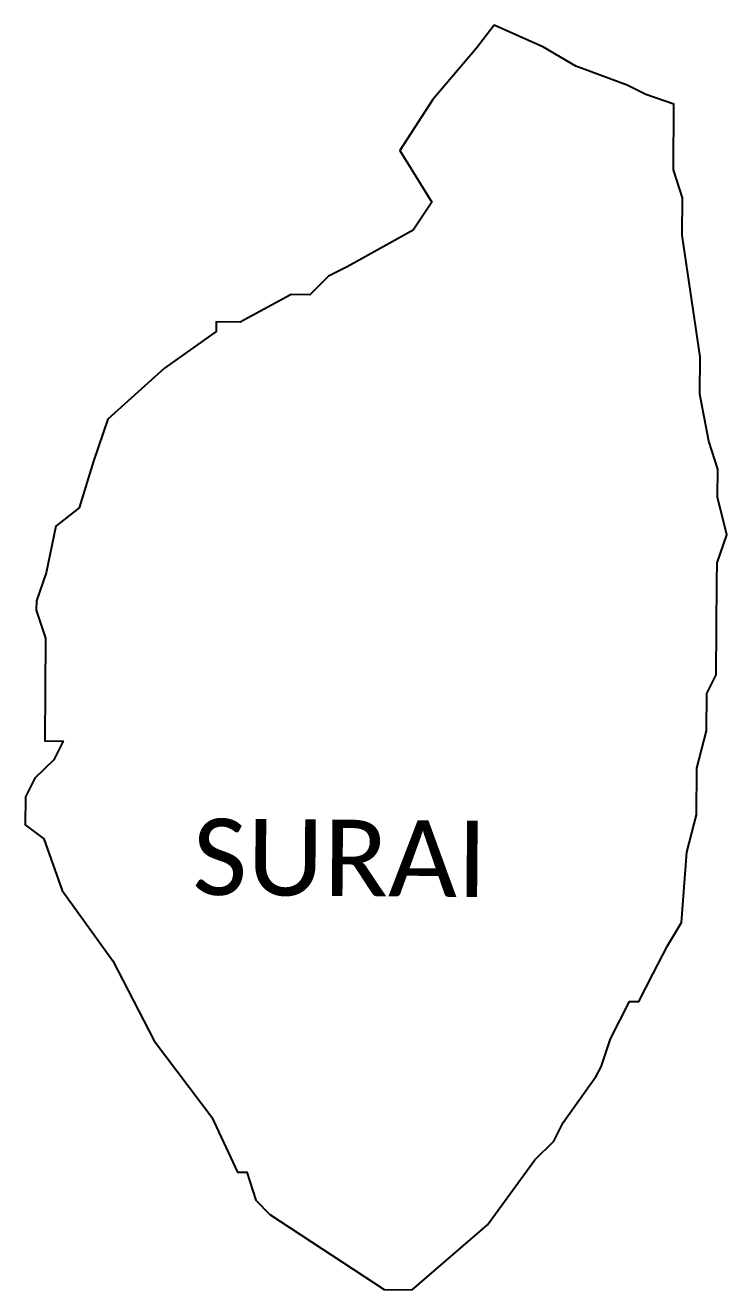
# Model space of a CAD drawing. Header units: metres. Extents: x 279169 to 280921, y 2047067 to 2048762.
# Drawn here: x 280081 to 280921, y 2047086 to 2048600 of the extents above; entities that cross this region are included whole.
import ezdxf

# ---------------------------------------------------------------- set-up
doc = ezdxf.new("R2010")
doc.units = ezdxf.units.M
doc.layers.add('VILLAGE BOUNDRY', color=10, linetype='Continuous')
doc.layers.add('VILLAGE NAME', color=250, linetype='Continuous')
doc.styles.get("Standard").update_dxf_attribs({"font": 'simplex.shx'})

msp = doc.modelspace()

# ---------------------------------------------------------------- linework, layer by layer
at = {"layer": 'VILLAGE BOUNDRY'}
msp.add_lwpolyline([(280888.6, 2048158.6), (280888.9, 2048203.4), (280867.7, 2048349.1), (280868, 2048393.9), (280857, 2048427.5), (280857.6, 2048505.9), (280824.1, 2048517.4), (280801.8, 2048528.8), (280740.4, 2048551.6), (280701.4, 2048574.3), (280642.3, 2048600.4), (280621.4, 2048573), (280568.9, 2048511.5), (280529.3, 2048450.3), (280567.9, 2048388.5), (280545.3, 2048355.1), (280466.6, 2048311), (280444.2, 2048300), (280421.6, 2048277.8), (280399.2, 2048278), (280338.1, 2048244.9), (280309.5, 2048245.1), (280309.4, 2048233.9), (280247.5, 2048189.7), (280179.9, 2048128.7), (280162.8, 2048078.5), (280145.5, 2048022.7), (280117.4, 2048000.6), (280105.8, 2047944.7), (280094.3, 2047911.3), (280094.2, 2047900.1), (280105.2, 2047866.4), (280104.2, 2047743.4), (280126.5, 2047743.2), (280115.2, 2047720.9), (280092.6, 2047698.7), (280081.3, 2047676.4), (280081, 2047642.9), (280103.2, 2047626), (280125.1, 2047564.3), (280186, 2047479.9), (280235.5, 2047384.4), (280304.4, 2047292.8), (280334.9, 2047227), (280346.2, 2047226.9), (280357.1, 2047193.3), (280373.7, 2047176.4), (280510.8, 2047086.4), (280544.4, 2047086.2), (280634.6, 2047163.9), (280691.2, 2047241.8), (280713.7, 2047264.1), (280725.1, 2047286.4), (280764.7, 2047342), (280770.4, 2047353.2), (280781.9, 2047386.7), (280804.5, 2047431.3), (280815.8, 2047431.3), (280832.8, 2047464.7), (280849.9, 2047498.2), (280866.9, 2047526), (280873.2, 2047610), (280884.7, 2047654.7), (280885.1, 2047710.7), (280896.7, 2047755.4), (280897, 2047800.2), (280908.4, 2047822.5), (280909.2, 2047934.4), (280909.4, 2047956.8), (280920.9, 2047990.3), (280910, 2048035.2), (280910.3, 2048068.8), (280899.4, 2048102.5)], close=True, dxfattribs=at)

# ---------------------------------------------------------------- texts
at = {"layer": 'VILLAGE NAME', "insert": (280281.7, 2047650.5), "char_height": 91.425, "attachment_point": 1, "rotation": 359.5442}
msp.add_mtext_dynamic_manual_height_columns('{\\fCalibri|b0|i0|c0|p34;SURAI}', width=798.716, gutter_width=457.1, heights=[0], dxfattribs=at)

doc.saveas('drawing.dxf')
